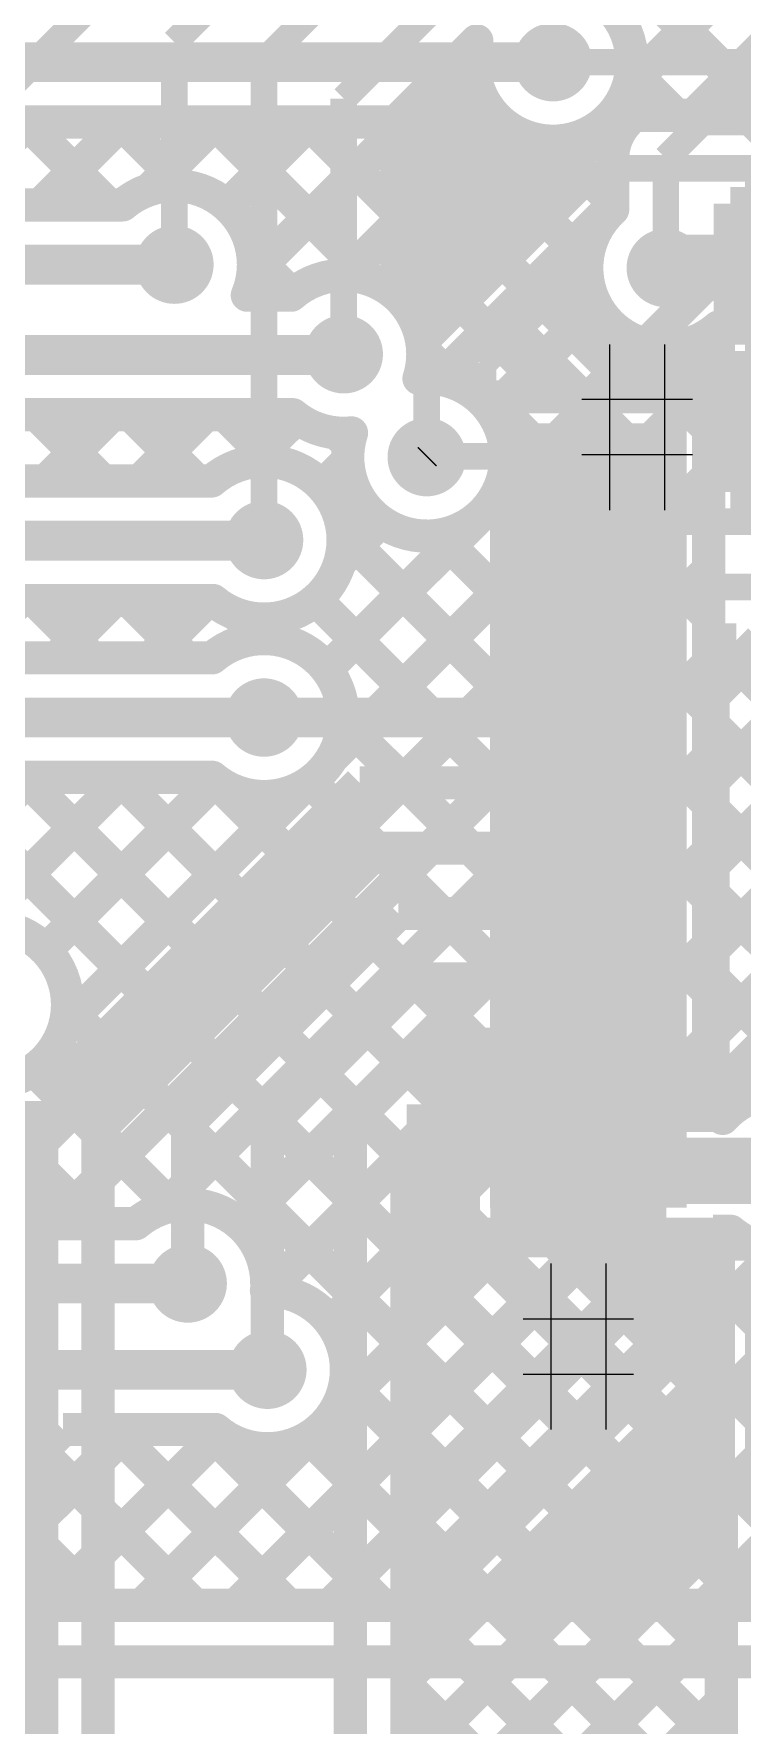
# Model space of a CAD drawing. Header units: millimetres. Extents: x 0.79 to 4.38, y 0.99 to 3.94.
# Drawn here: x 2.562 to 2.775, y 2.049 to 2.559 of the extents above; entities that cross this region are included whole.
import ezdxf

# ---------------------------------------------------------------- set-up
doc = ezdxf.new("R2010")
doc.units = ezdxf.units.MM
doc.header["$MEASUREMENT"] = 0
for name, color, linetype in [('BottomLayer', 5, 'Continuous'), ('BottomOverlay', 54, 'Continuous'), ('BottomPaste', 16, 'Continuous'), ('BottomSolder', 6, 'Continuous'), ('MultiLayer', 9, 'Continuous'), ('TopLayer', 1, 'Continuous'), ('TopOverlay', 2, 'Continuous'), ('TopPaste', 8, 'Continuous'), ('TopSolder', 216, 'Continuous'), ('ViaHoleLayer', 16, 'Continuous')]:
    doc.layers.add(name, color=color, linetype=linetype)

# ---------------------------------------------------------------- blocks, each defined once
blk = doc.blocks.new('C__0402_B_36')
at = {"layer": 'BottomLayer'}
for points in [[(-0.0275, 0.0125), (-0.0275, -0.0125), (-0.0095, 0.0125), (-0.0095, -0.0125)], [(0.0095, 0.0125), (0.0095, -0.0125), (0.0275, 0.0125), (0.0275, -0.0125)]]:
    blk.add_solid(points, dxfattribs=at)
at = {"layer": 'BottomOverlay', "const_width": 0.01}
for points in [[(-0.034, -0.0185), (-0.034, 0.019)], [(-0.034, 0.019), (0.034, 0.019)], [(0.034, -0.0185), (0.034, 0.019)], [(-0.034, -0.0185), (0.034, -0.0185)]]:
    blk.add_lwpolyline(points, dxfattribs=at)
at = {"layer": 'BottomPaste'}
for points in [[(-0.0275, 0.0125), (-0.0275, -0.0125), (-0.0095, 0.0125), (-0.0095, -0.0125)], [(0.0095, 0.0125), (0.0095, -0.0125), (0.0275, 0.0125), (0.0275, -0.0125)]]:
    blk.add_solid(points, dxfattribs=at)
at = {"layer": 'BottomSolder'}
for points in [[(-0.0315, 0.0165), (-0.0315, -0.0165), (-0.0055, 0.0165), (-0.0055, -0.0165)], [(0.0055, 0.0165), (0.0055, -0.0165), (0.0315, 0.0165), (0.0315, -0.0165)]]:
    blk.add_solid(points, dxfattribs=at)
blk = doc.blocks.new('C__0402_B_40')
at = {"layer": 'BottomLayer'}
for points in [[(-0.0275, 0.0125), (-0.0275, -0.0125), (-0.0095, 0.0125), (-0.0095, -0.0125)], [(0.0095, 0.0125), (0.0095, -0.0125), (0.0275, 0.0125), (0.0275, -0.0125)]]:
    blk.add_solid(points, dxfattribs=at)
at = {"layer": 'BottomOverlay', "const_width": 0.01}
for points in [[(-0.034, 0.019), (-0.034, -0.0185)], [(-0.034, 0.019), (0.034, 0.019)], [(0.034, 0.019), (0.034, -0.0185)], [(-0.034, -0.0185), (0.034, -0.0185)]]:
    blk.add_lwpolyline(points, dxfattribs=at)
at = {"layer": 'BottomPaste'}
for points in [[(-0.0275, 0.0125), (-0.0275, -0.0125), (-0.0095, 0.0125), (-0.0095, -0.0125)], [(0.0095, 0.0125), (0.0095, -0.0125), (0.0275, 0.0125), (0.0275, -0.0125)]]:
    blk.add_solid(points, dxfattribs=at)
at = {"layer": 'BottomSolder'}
for points in [[(-0.0315, 0.0165), (-0.0315, -0.0165), (-0.0055, 0.0165), (-0.0055, -0.0165)], [(0.0055, 0.0165), (0.0055, -0.0165), (0.0315, 0.0165), (0.0315, -0.0165)]]:
    blk.add_solid(points, dxfattribs=at)
blk = doc.blocks.new('C__0402_B_41')
at = {"layer": 'BottomLayer'}
for points in [[(-0.0275, 0.0125), (-0.0275, -0.0125), (-0.0095, 0.0125), (-0.0095, -0.0125)], [(0.0095, 0.0125), (0.0095, -0.0125), (0.0275, 0.0125), (0.0275, -0.0125)]]:
    blk.add_solid(points, dxfattribs=at)
at = {"layer": 'BottomOverlay', "const_width": 0.01}
for points in [[(-0.034, -0.0185), (-0.034, 0.019)], [(-0.034, 0.019), (0.034, 0.019)], [(0.034, -0.0185), (0.034, 0.019)], [(-0.034, -0.0185), (0.034, -0.0185)]]:
    blk.add_lwpolyline(points, dxfattribs=at)
at = {"layer": 'BottomPaste'}
for points in [[(-0.0275, 0.0125), (-0.0275, -0.0125), (-0.0095, 0.0125), (-0.0095, -0.0125)], [(0.0095, 0.0125), (0.0095, -0.0125), (0.0275, 0.0125), (0.0275, -0.0125)]]:
    blk.add_solid(points, dxfattribs=at)
at = {"layer": 'BottomSolder'}
for points in [[(-0.0315, 0.0165), (-0.0315, -0.0165), (-0.0055, 0.0165), (-0.0055, -0.0165)], [(0.0055, 0.0165), (0.0055, -0.0165), (0.0315, 0.0165), (0.0315, -0.0165)]]:
    blk.add_solid(points, dxfattribs=at)
blk = doc.blocks.new('STM32F070CBT6TR_218')
at = {"layer": 'TopLayer'}
for points in [[(-0.11417, 0.13976), (-0.10236, 0.13976), (-0.11417, 0.19094), (-0.10236, 0.19094)], [(-0.09449, 0.13976), (-0.08268, 0.13976), (-0.09449, 0.19094), (-0.08268, 0.19094)], [(-0.0748, 0.13976), (-0.06299, 0.13976), (-0.0748, 0.19094), (-0.06299, 0.19094)], [(-0.05512, 0.13976), (-0.04331, 0.13976), (-0.05512, 0.19094), (-0.04331, 0.19094)], [(-0.03543, 0.13976), (-0.02362, 0.13976), (-0.03543, 0.19094), (-0.02362, 0.19094)], [(-0.01575, 0.13976), (-0.00394, 0.13976), (-0.01575, 0.19094), (-0.00394, 0.19094)], [(0.00394, 0.13976), (0.01575, 0.13976), (0.00394, 0.19094), (0.01575, 0.19094)], [(0.02362, 0.13976), (0.03543, 0.13976), (0.02362, 0.19094), (0.03543, 0.19094)], [(0.04331, 0.13976), (0.05512, 0.13976), (0.04331, 0.19094), (0.05512, 0.19094)], [(0.06299, 0.13976), (0.0748, 0.13976), (0.06299, 0.19094), (0.0748, 0.19094)], [(0.08268, 0.13976), (0.09449, 0.13976), (0.08268, 0.19094), (0.09449, 0.19094)], [(0.10236, 0.13976), (0.11417, 0.13976), (0.10236, 0.19094), (0.11417, 0.19094)], [(-0.13976, 0.10236), (-0.13976, 0.11417), (-0.19094, 0.10236), (-0.19094, 0.11417)], [(0.19094, 0.10236), (0.19094, 0.11417), (0.13976, 0.10236), (0.13976, 0.11417)], [(-0.13976, 0.08268), (-0.13976, 0.09449), (-0.19094, 0.08268), (-0.19094, 0.09449)], [(0.19094, 0.08268), (0.19094, 0.09449), (0.13976, 0.08268), (0.13976, 0.09449)], [(-0.13976, 0.06299), (-0.13976, 0.0748), (-0.19094, 0.06299), (-0.19094, 0.0748)], [(0.19094, 0.06299), (0.19094, 0.0748), (0.13976, 0.06299), (0.13976, 0.0748)], [(-0.13976, 0.04331), (-0.13976, 0.05512), (-0.19094, 0.04331), (-0.19094, 0.05512)], [(0.19094, 0.04331), (0.19094, 0.05512), (0.13976, 0.04331), (0.13976, 0.05512)], [(-0.13976, 0.02362), (-0.13976, 0.03543), (-0.19094, 0.02362), (-0.19094, 0.03543)], [(0.19094, 0.02362), (0.19094, 0.03543), (0.13976, 0.02362), (0.13976, 0.03543)], [(-0.13976, 0.00394), (-0.13976, 0.01575), (-0.19094, 0.00394), (-0.19094, 0.01575)], [(0.19094, 0.00394), (0.19094, 0.01575), (0.13976, 0.00394), (0.13976, 0.01575)], [(-0.13976, -0.01575), (-0.13976, -0.00394), (-0.19094, -0.01575), (-0.19094, -0.00394)], [(0.19094, -0.01575), (0.19094, -0.00394), (0.13976, -0.01575), (0.13976, -0.00394)], [(-0.13976, -0.03543), (-0.13976, -0.02362), (-0.19094, -0.03543), (-0.19094, -0.02362)], [(0.19094, -0.03543), (0.19094, -0.02362), (0.13976, -0.03543), (0.13976, -0.02362)], [(-0.13976, -0.05512), (-0.13976, -0.04331), (-0.19094, -0.05512), (-0.19094, -0.04331)], [(0.19094, -0.05512), (0.19094, -0.04331), (0.13976, -0.05512), (0.13976, -0.04331)], [(-0.13976, -0.0748), (-0.13976, -0.06299), (-0.19094, -0.0748), (-0.19094, -0.06299)], [(0.19094, -0.0748), (0.19094, -0.06299), (0.13976, -0.0748), (0.13976, -0.06299)], [(-0.13976, -0.09449), (-0.13976, -0.08268), (-0.19094, -0.09449), (-0.19094, -0.08268)], [(0.19094, -0.09449), (0.19094, -0.08268), (0.13976, -0.09449), (0.13976, -0.08268)], [(-0.13976, -0.11417), (-0.13976, -0.10236), (-0.19094, -0.11417), (-0.19094, -0.10236)], [(0.19094, -0.11417), (0.19094, -0.10236), (0.13976, -0.11417), (0.13976, -0.10236)], [(-0.11417, -0.19094), (-0.10236, -0.19094), (-0.11417, -0.13976), (-0.10236, -0.13976)], [(-0.09449, -0.19094), (-0.08268, -0.19094), (-0.09449, -0.13976), (-0.08268, -0.13976)], [(-0.0748, -0.19094), (-0.06299, -0.19094), (-0.0748, -0.13976), (-0.06299, -0.13976)], [(-0.05512, -0.19094), (-0.04331, -0.19094), (-0.05512, -0.13976), (-0.04331, -0.13976)], [(-0.03543, -0.19094), (-0.02362, -0.19094), (-0.03543, -0.13976), (-0.02362, -0.13976)], [(-0.01575, -0.19094), (-0.00394, -0.19094), (-0.01575, -0.13976), (-0.00394, -0.13976)], [(0.00394, -0.19094), (0.01575, -0.19094), (0.00394, -0.13976), (0.01575, -0.13976)], [(0.02362, -0.19094), (0.03543, -0.19094), (0.02362, -0.13976), (0.03543, -0.13976)], [(0.04331, -0.19094), (0.05512, -0.19094), (0.04331, -0.13976), (0.05512, -0.13976)], [(0.06299, -0.19094), (0.0748, -0.19094), (0.06299, -0.13976), (0.0748, -0.13976)], [(0.08268, -0.19094), (0.09449, -0.19094), (0.08268, -0.13976), (0.09449, -0.13976)], [(0.10236, -0.19094), (0.11417, -0.19094), (0.10236, -0.13976), (0.11417, -0.13976)]]:
    blk.add_solid(points, dxfattribs=at)
at = {"layer": 'TopOverlay', "const_width": 0.01}
for points in [[(-0.125, 0.165), (-0.165, 0.125)], [(0.165, 0.125), (0.125, 0.165)], [(-0.125, -0.165), (-0.165, -0.125)], [(0.165, -0.125), (0.125, -0.165)]]:
    blk.add_lwpolyline(points, dxfattribs=at)
at = {"layer": 'TopOverlay'}
for points, const_width in [([(-0.09219, 0.103, 1), (-0.11581, 0.103, 1)], 0.02362), ([(-0.20588, 0.11, 1), (-0.21412, 0.11, 1)], 0.01), ([(-0.21662, 0.11, 1), (-0.21162, 0.11, 1)], 0.005), ([(-0.20838, 0.11, 1), (-0.20338, 0.11, 1)], 0.005), ([(-0.12172, 0.103, 1), (-0.10991, 0.103, 1)], 0.01181), ([(-0.09809, 0.103, 1), (-0.08628, 0.103, 1)], 0.01181)]:
    blk.add_lwpolyline(points, format="xyb", close=True, dxfattribs=dict(at, const_width=const_width))
at = {"layer": 'TopPaste'}
for points in [[(-0.11417, 0.13976), (-0.10236, 0.13976), (-0.11417, 0.19094), (-0.10236, 0.19094)], [(-0.09449, 0.13976), (-0.08268, 0.13976), (-0.09449, 0.19094), (-0.08268, 0.19094)], [(-0.0748, 0.13976), (-0.06299, 0.13976), (-0.0748, 0.19094), (-0.06299, 0.19094)], [(-0.05512, 0.13976), (-0.04331, 0.13976), (-0.05512, 0.19094), (-0.04331, 0.19094)], [(-0.03543, 0.13976), (-0.02362, 0.13976), (-0.03543, 0.19094), (-0.02362, 0.19094)], [(-0.01575, 0.13976), (-0.00394, 0.13976), (-0.01575, 0.19094), (-0.00394, 0.19094)], [(0.00394, 0.13976), (0.01575, 0.13976), (0.00394, 0.19094), (0.01575, 0.19094)], [(0.02362, 0.13976), (0.03543, 0.13976), (0.02362, 0.19094), (0.03543, 0.19094)], [(0.04331, 0.13976), (0.05512, 0.13976), (0.04331, 0.19094), (0.05512, 0.19094)], [(0.06299, 0.13976), (0.0748, 0.13976), (0.06299, 0.19094), (0.0748, 0.19094)], [(0.08268, 0.13976), (0.09449, 0.13976), (0.08268, 0.19094), (0.09449, 0.19094)], [(0.10236, 0.13976), (0.11417, 0.13976), (0.10236, 0.19094), (0.11417, 0.19094)], [(-0.13976, 0.10236), (-0.13976, 0.11417), (-0.19094, 0.10236), (-0.19094, 0.11417)], [(0.19094, 0.10236), (0.19094, 0.11417), (0.13976, 0.10236), (0.13976, 0.11417)], [(-0.13976, 0.08268), (-0.13976, 0.09449), (-0.19094, 0.08268), (-0.19094, 0.09449)], [(0.19094, 0.08268), (0.19094, 0.09449), (0.13976, 0.08268), (0.13976, 0.09449)], [(-0.13976, 0.06299), (-0.13976, 0.0748), (-0.19094, 0.06299), (-0.19094, 0.0748)], [(0.19094, 0.06299), (0.19094, 0.0748), (0.13976, 0.06299), (0.13976, 0.0748)], [(-0.13976, 0.04331), (-0.13976, 0.05512), (-0.19094, 0.04331), (-0.19094, 0.05512)], [(0.19094, 0.04331), (0.19094, 0.05512), (0.13976, 0.04331), (0.13976, 0.05512)], [(-0.13976, 0.02362), (-0.13976, 0.03543), (-0.19094, 0.02362), (-0.19094, 0.03543)], [(0.19094, 0.02362), (0.19094, 0.03543), (0.13976, 0.02362), (0.13976, 0.03543)], [(-0.13976, 0.00394), (-0.13976, 0.01575), (-0.19094, 0.00394), (-0.19094, 0.01575)], [(0.19094, 0.00394), (0.19094, 0.01575), (0.13976, 0.00394), (0.13976, 0.01575)], [(-0.13976, -0.01575), (-0.13976, -0.00394), (-0.19094, -0.01575), (-0.19094, -0.00394)], [(0.19094, -0.01575), (0.19094, -0.00394), (0.13976, -0.01575), (0.13976, -0.00394)], [(-0.13976, -0.03543), (-0.13976, -0.02362), (-0.19094, -0.03543), (-0.19094, -0.02362)], [(0.19094, -0.03543), (0.19094, -0.02362), (0.13976, -0.03543), (0.13976, -0.02362)], [(-0.13976, -0.05512), (-0.13976, -0.04331), (-0.19094, -0.05512), (-0.19094, -0.04331)], [(0.19094, -0.05512), (0.19094, -0.04331), (0.13976, -0.05512), (0.13976, -0.04331)], [(-0.13976, -0.0748), (-0.13976, -0.06299), (-0.19094, -0.0748), (-0.19094, -0.06299)], [(0.19094, -0.0748), (0.19094, -0.06299), (0.13976, -0.0748), (0.13976, -0.06299)], [(-0.13976, -0.09449), (-0.13976, -0.08268), (-0.19094, -0.09449), (-0.19094, -0.08268)], [(0.19094, -0.09449), (0.19094, -0.08268), (0.13976, -0.09449), (0.13976, -0.08268)], [(-0.13976, -0.11417), (-0.13976, -0.10236), (-0.19094, -0.11417), (-0.19094, -0.10236)], [(0.19094, -0.11417), (0.19094, -0.10236), (0.13976, -0.11417), (0.13976, -0.10236)], [(-0.11417, -0.19094), (-0.10236, -0.19094), (-0.11417, -0.13976), (-0.10236, -0.13976)], [(-0.09449, -0.19094), (-0.08268, -0.19094), (-0.09449, -0.13976), (-0.08268, -0.13976)], [(-0.0748, -0.19094), (-0.06299, -0.19094), (-0.0748, -0.13976), (-0.06299, -0.13976)], [(-0.05512, -0.19094), (-0.04331, -0.19094), (-0.05512, -0.13976), (-0.04331, -0.13976)], [(-0.03543, -0.19094), (-0.02362, -0.19094), (-0.03543, -0.13976), (-0.02362, -0.13976)], [(-0.01575, -0.19094), (-0.00394, -0.19094), (-0.01575, -0.13976), (-0.00394, -0.13976)], [(0.00394, -0.19094), (0.01575, -0.19094), (0.00394, -0.13976), (0.01575, -0.13976)], [(0.02362, -0.19094), (0.03543, -0.19094), (0.02362, -0.13976), (0.03543, -0.13976)], [(0.04331, -0.19094), (0.05512, -0.19094), (0.04331, -0.13976), (0.05512, -0.13976)], [(0.06299, -0.19094), (0.0748, -0.19094), (0.06299, -0.13976), (0.0748, -0.13976)], [(0.08268, -0.19094), (0.09449, -0.19094), (0.08268, -0.13976), (0.09449, -0.13976)], [(0.10236, -0.19094), (0.11417, -0.19094), (0.10236, -0.13976), (0.11417, -0.13976)]]:
    blk.add_solid(points, dxfattribs=at)
at = {"layer": 'TopSolder'}
for points in [[(-0.11817, 0.13576), (-0.09836, 0.13576), (-0.11817, 0.19494), (-0.09836, 0.19494)], [(-0.09849, 0.13576), (-0.07868, 0.13576), (-0.09849, 0.19494), (-0.07868, 0.19494)], [(-0.0788, 0.13576), (-0.05899, 0.13576), (-0.0788, 0.19494), (-0.05899, 0.19494)], [(-0.05912, 0.13576), (-0.03931, 0.13576), (-0.05912, 0.19494), (-0.03931, 0.19494)], [(-0.03943, 0.13576), (-0.01962, 0.13576), (-0.03943, 0.19494), (-0.01962, 0.19494)], [(-0.01975, 0.13576), (0.00006, 0.13576), (-0.01975, 0.19494), (0.00006, 0.19494)], [(-0.00006, 0.13576), (0.01975, 0.13576), (-0.00006, 0.19494), (0.01975, 0.19494)], [(0.01962, 0.13576), (0.03943, 0.13576), (0.01962, 0.19494), (0.03943, 0.19494)], [(0.03931, 0.13576), (0.05912, 0.13576), (0.03931, 0.19494), (0.05912, 0.19494)], [(0.05899, 0.13576), (0.0788, 0.13576), (0.05899, 0.19494), (0.0788, 0.19494)], [(0.07868, 0.13576), (0.09849, 0.13576), (0.07868, 0.19494), (0.09849, 0.19494)], [(0.09836, 0.13576), (0.11817, 0.13576), (0.09836, 0.19494), (0.11817, 0.19494)], [(-0.13576, 0.09836), (-0.13576, 0.11817), (-0.19494, 0.09836), (-0.19494, 0.11817)], [(0.19494, 0.09836), (0.19494, 0.11817), (0.13576, 0.09836), (0.13576, 0.11817)], [(-0.13576, 0.07868), (-0.13576, 0.09849), (-0.19494, 0.07868), (-0.19494, 0.09849)], [(0.19494, 0.07868), (0.19494, 0.09849), (0.13576, 0.07868), (0.13576, 0.09849)], [(-0.13576, 0.05899), (-0.13576, 0.0788), (-0.19494, 0.05899), (-0.19494, 0.0788)], [(0.19494, 0.05899), (0.19494, 0.0788), (0.13576, 0.05899), (0.13576, 0.0788)], [(-0.13576, 0.03931), (-0.13576, 0.05912), (-0.19494, 0.03931), (-0.19494, 0.05912)], [(0.19494, 0.03931), (0.19494, 0.05912), (0.13576, 0.03931), (0.13576, 0.05912)], [(-0.13576, 0.01962), (-0.13576, 0.03943), (-0.19494, 0.01962), (-0.19494, 0.03943)], [(0.19494, 0.01962), (0.19494, 0.03943), (0.13576, 0.01962), (0.13576, 0.03943)], [(-0.13576, -0.00006), (-0.13576, 0.01975), (-0.19494, -0.00006), (-0.19494, 0.01975)], [(0.19494, -0.00006), (0.19494, 0.01975), (0.13576, -0.00006), (0.13576, 0.01975)], [(-0.13576, -0.01975), (-0.13576, 0.00006), (-0.19494, -0.01975), (-0.19494, 0.00006)], [(0.19494, -0.01975), (0.19494, 0.00006), (0.13576, -0.01975), (0.13576, 0.00006)], [(-0.13576, -0.03943), (-0.13576, -0.01962), (-0.19494, -0.03943), (-0.19494, -0.01962)], [(0.19494, -0.03943), (0.19494, -0.01962), (0.13576, -0.03943), (0.13576, -0.01962)], [(-0.13576, -0.05912), (-0.13576, -0.03931), (-0.19494, -0.05912), (-0.19494, -0.03931)], [(0.19494, -0.05912), (0.19494, -0.03931), (0.13576, -0.05912), (0.13576, -0.03931)], [(-0.13576, -0.0788), (-0.13576, -0.05899), (-0.19494, -0.0788), (-0.19494, -0.05899)], [(0.19494, -0.0788), (0.19494, -0.05899), (0.13576, -0.0788), (0.13576, -0.05899)], [(-0.13576, -0.09849), (-0.13576, -0.07868), (-0.19494, -0.09849), (-0.19494, -0.07868)], [(0.19494, -0.09849), (0.19494, -0.07868), (0.13576, -0.09849), (0.13576, -0.07868)], [(-0.13576, -0.11817), (-0.13576, -0.09836), (-0.19494, -0.11817), (-0.19494, -0.09836)], [(0.19494, -0.11817), (0.19494, -0.09836), (0.13576, -0.11817), (0.13576, -0.09836)], [(-0.11817, -0.19494), (-0.09836, -0.19494), (-0.11817, -0.13576), (-0.09836, -0.13576)], [(-0.09849, -0.19494), (-0.07868, -0.19494), (-0.09849, -0.13576), (-0.07868, -0.13576)], [(-0.0788, -0.19494), (-0.05899, -0.19494), (-0.0788, -0.13576), (-0.05899, -0.13576)], [(-0.05912, -0.19494), (-0.03931, -0.19494), (-0.05912, -0.13576), (-0.03931, -0.13576)], [(-0.03943, -0.19494), (-0.01962, -0.19494), (-0.03943, -0.13576), (-0.01962, -0.13576)], [(-0.01975, -0.19494), (0.00006, -0.19494), (-0.01975, -0.13576), (0.00006, -0.13576)], [(-0.00006, -0.19494), (0.01975, -0.19494), (-0.00006, -0.13576), (0.01975, -0.13576)], [(0.01962, -0.19494), (0.03943, -0.19494), (0.01962, -0.13576), (0.03943, -0.13576)], [(0.03931, -0.19494), (0.05912, -0.19494), (0.03931, -0.13576), (0.05912, -0.13576)], [(0.05899, -0.19494), (0.0788, -0.19494), (0.05899, -0.13576), (0.0788, -0.13576)], [(0.07868, -0.19494), (0.09849, -0.19494), (0.07868, -0.13576), (0.09849, -0.13576)], [(0.09836, -0.19494), (0.11817, -0.19494), (0.09836, -0.13576), (0.11817, -0.13576)]]:
    blk.add_solid(points, dxfattribs=at)

msp = doc.modelspace()

# ---------------------------------------------------------------- linework, layer by layer
at = {"layer": 'BottomLayer'}
for points, const_width in [([(2.74065, 2.54266), (2.90292, 2.70493)], 0.01), ([(2.62519, 2.69226), (2.78345, 2.534)], 0.01), ([(2.76027, 2.534), (2.92046, 2.69419)], 0.01), ([(2.483, 2.55), (2.718, 2.55)], 0.012), ([(2.74168, 2.54748), (2.75516, 2.534)], 0.01), ([(2.73563, 2.534), (2.83684, 2.534)], 0.01), ([(2.483, 2.532), (2.70241, 2.532)], 0.01), ([(2.53528, 2.507), (2.56028, 2.532)], 0.01), ([(2.55917, 2.532), (2.58417, 2.507)], 0.01), ([(2.56357, 2.507), (2.58857, 2.532)], 0.01), ([(2.58746, 2.532), (2.60681, 2.51264)], 0.01), ([(2.59643, 2.51157), (2.61685, 2.532)], 0.01), ([(2.61574, 2.532), (2.6635, 2.48424)], 0.01), ([(2.61988, 2.50674), (2.64514, 2.532)], 0.01), ([(2.62765, 2.48623), (2.67342, 2.532)], 0.01), ([(2.64402, 2.532), (2.6837, 2.49233)], 0.01), ([(2.65551, 2.48581), (2.70171, 2.532)], 0.01), ([(2.67231, 2.532), (2.69784, 2.50647)], 0.01), ([(2.70059, 2.532), (2.71198, 2.52061)], 0.01), ([(2.671, 2.47963), (2.71757, 2.52619)], 0.01), ([(2.68, 2.466), (2.732, 2.518)], 0.008), ([(2.732, 2.518), (2.863, 2.518)], 0.008), ([(1.94882, 2.507), (2.58841, 2.507)], 0.01), ([(2.752, 2.488), (2.78656, 2.488)], 0.02), ([(1.94137, 2.489), (2.604, 2.489)], 0.012), ([(2.62764, 2.49181), (2.63944, 2.48002)], 0.01), ([(2.696, 2.45937), (2.72851, 2.49188)], 0.01), ([(2.72047, 2.48384), (2.76492, 2.43939)], 0.01), ([(2.62596, 2.47979), (2.63917, 2.47979)], 0.01), ([(2.69939, 2.44483), (2.73112, 2.47656)], 0.01), ([(2.70633, 2.4697), (2.76492, 2.41111)], 0.01), ([(1.9304, 2.46179), (2.65479, 2.46179)], 0.012), ([(2.64988, 2.36704), (2.74747, 2.46462)], 0.01), ([(2.65479, 2.46179), (2.655, 2.462)], 0.012), ([(2.68, 2.431), (2.68, 2.466)], 0.008), ([(2.76111, 2.466), (2.76492, 2.466)], 0.01), ([(2.76492, 2.439), (2.76492, 2.466)], 0.01), ([(2.696, 2.44863), (2.696, 2.45937)], 0.01), ([(2.65144, 2.34031), (2.76492, 2.45379)], 0.01), ([(2.696, 2.45174), (2.76492, 2.38282)], 0.01), ([(2.50971, 2.44379), (2.63966, 2.44379)], 0.01), ([(2.53695, 2.42381), (2.55692, 2.44379)], 0.01), ([(2.56253, 2.44379), (2.58251, 2.42381)], 0.01), ([(2.56523, 2.42381), (2.58521, 2.44379)], 0.01), ([(2.59082, 2.44379), (2.61079, 2.42381)], 0.01), ([(2.59352, 2.42381), (2.61349, 2.44379)], 0.01), ([(2.6191, 2.44379), (2.63318, 2.42971)], 0.01), ([(2.62755, 2.42956), (2.64084, 2.44285)], 0.01), ([(2.65289, 2.43828), (2.65648, 2.43469)], 0.01), ([(2.76492, 2.23792), (2.76492, 2.439)], 0.01), ([(2.64846, 2.42219), (2.65621, 2.42994)], 0.01), ([(2.50952, 2.42381), (2.6152, 2.42381)], 0.01), ([(2.54244, 2.20302), (2.76492, 2.42551)], 0.01), ([(2.70053, 2.41893), (2.76492, 2.35454)], 0.01), ([(2.65384, 2.39929), (2.66617, 2.41161)], 0.01), ([(1.91001, 2.40581), (2.63081, 2.40581)], 0.012), ([(2.63081, 2.40581), (2.631, 2.406)], 0.012), ([(2.65471, 2.40818), (2.76492, 2.29797)], 0.01), ([(2.68369, 2.40748), (2.76492, 2.32625)], 0.01), ([(2.5677, 2.2), (2.76492, 2.39722)], 0.01), ([(2.48382, 2.38781), (2.61563, 2.38781)], 0.01), ([(2.54023, 2.37053), (2.55752, 2.38781)], 0.01), ([(2.56194, 2.38781), (2.57922, 2.37053)], 0.01), ([(2.56852, 2.37053), (2.5858, 2.38781)], 0.01), ([(2.59022, 2.38781), (2.60751, 2.37053)], 0.01), ([(2.5968, 2.37053), (2.61409, 2.38781)], 0.01), ([(2.6466, 2.38801), (2.76492, 2.26969)], 0.01), ([(2.6226, 2.38372), (2.63, 2.37632)], 0.01), ([(2.6309, 2.37634), (2.63771, 2.38316)], 0.01), ([(2.48238, 2.37053), (2.61541, 2.37053)], 0.01), ([(2.60062, 2.20464), (2.76492, 2.36894)], 0.01), ([(1.813, 2.35253), (2.631, 2.35253)], 0.012), ([(2.65479, 2.35153), (2.76492, 2.2414)], 0.01), ([(2.62395, 2.19968), (2.76492, 2.34065)], 0.01), ([(1.82859, 2.33453), (2.61541, 2.33453)], 0.01), ([(2.51027, 2.284), (2.5608, 2.33453)], 0.01), ([(2.53037, 2.33453), (2.7799, 2.085)], 0.01), ([(2.54404, 2.28948), (2.58909, 2.33453)], 0.01), ([(2.55865, 2.33453), (2.80818, 2.085)], 0.01), ([(2.58694, 2.33453), (2.70415, 2.21732)], 0.01), ([(2.61522, 2.33453), (2.71283, 2.23692)], 0.01), ([(2.56525, 2.28241), (2.61649, 2.33365)], 0.01), ([(2.57101, 2.25989), (2.64322, 2.33209)], 0.01), ([(2.64487, 2.33317), (2.74012, 2.23792)], 0.01), ([(2.63236, 2.17981), (2.76492, 2.31237)], 0.01), ([(2.71775, 2.23692), (2.76492, 2.28408)], 0.01), ([(2.57178, 2.26483), (2.75161, 2.085)], 0.01), ([(2.684, 2.236), (2.70092, 2.25292)], 0.02), ([(2.70092, 2.25292), (2.72865, 2.25292)], 0.02), ([(2.74703, 2.23792), (2.76492, 2.2558)], 0.01), ([(2.53204, 2.248), (2.58004, 2.2)], 0.01), ([(2.56176, 2.24657), (2.60304, 2.20529)], 0.01), ([(2.684, 2.195), (2.684, 2.236)], 0.02), ([(2.72865, 2.23792), (2.76492, 2.23792)], 0.01), ([(2.70415, 2.19492), (2.70415, 2.23692)], 0.01), ([(2.70415, 2.23692), (2.72209, 2.23692)], 0.01), ([(2.65108, 2.17025), (2.70415, 2.22331)], 0.01), ([(2.72865, 2.21592), (2.78692, 2.21592)], 0.02), ([(2.554, 2.2), (2.59241, 2.2)], 0.01), ([(2.6224, 2.085), (2.73132, 2.19392)], 0.01), ([(2.65069, 2.085), (2.7596, 2.19392)], 0.01), ([(2.65161, 2.14249), (2.70415, 2.19503)], 0.01), ([(2.67897, 2.085), (2.78609, 2.19212)], 0.01), ([(2.70415, 2.19492), (2.72209, 2.19492)], 0.01), ([(2.72752, 2.19395), (2.82986, 2.0916)], 0.01), ([(2.72865, 2.19392), (2.77781, 2.19392)], 0.01), ([(2.75583, 2.19392), (2.879, 2.07075)], 0.01), ([(2.554, 2.182), (2.608, 2.182)], 0.012), ([(2.70725, 2.085), (2.80829, 2.18604)], 0.01), ([(2.73554, 2.085), (2.82725, 2.17671)], 0.01), ([(2.76382, 2.085), (2.84139, 2.16257)], 0.01), ([(2.19036, 1.78336), (2.563, 2.156)], 0.012), ([(2.563, 2.156), (2.632, 2.156)], 0.012), ([(2.65559, 2.15274), (2.72333, 2.085)], 0.01), ([(2.20836, 1.7759), (2.57046, 2.138)], 0.01), ([(2.54367, 2.09113), (2.59055, 2.138)], 0.01), ([(2.56583, 2.085), (2.61775, 2.13692)], 0.01), ([(2.57046, 2.138), (2.61641, 2.138)], 0.01), ([(2.58548, 2.138), (2.63848, 2.085)], 0.01), ([(2.59412, 2.085), (2.64551, 2.13639)], 0.01), ([(2.61376, 2.138), (2.66676, 2.085)], 0.01), ([(2.64438, 2.13566), (2.69504, 2.085)], 0.01), ([(2.56382, 2.13137), (2.61019, 2.085)], 0.01), ([(2.54968, 2.11723), (2.58191, 2.085)], 0.01), ([(2.55467, 2.085), (2.81633, 2.085)], 0.01), ([(2.538, 2.068), (2.833, 2.068)], 0.01)]:
    msp.add_lwpolyline(points, dxfattribs=dict(at, const_width=const_width))
at = {"layer": 'BottomLayer', "const_width": 0.01}
for points in [[(2.70241, 2.568, -0.642551), (2.74181, 2.55)], [(2.74181, 2.55, -0.186325), (2.73563, 2.534)], [(2.71757, 2.52619, -0.175634), (2.70241, 2.532)], [(2.58841, 2.507, -0.642551), (2.62781, 2.489)], [(2.62781, 2.489, -0.099653), (2.62596, 2.47979)], [(2.76111, 2.466, -0.588271), (2.72851, 2.49188)], [(2.63917, 2.47979, -0.383357), (2.671, 2.47963)], [(2.696, 2.44863, -0.211561), (2.70381, 2.431)], [(2.65734, 2.4383, -0.202242), (2.63966, 2.44379)], [(2.70381, 2.431, -1.169436), (2.65734, 2.4383)], [(2.6152, 2.42381, -0.646813), (2.65481, 2.406)], [(2.65481, 2.406, -0.638246), (2.61563, 2.38781)], [(2.61541, 2.37053, -0.642551), (2.65481, 2.35253)], [(2.65481, 2.35253, -0.642551), (2.61541, 2.33453)], [(2.53241, 2.284, -0.642551), (2.57181, 2.266)], [(2.57181, 2.266, -0.642551), (2.53241, 2.248)], [(2.72209, 2.23692, -0.075811), (2.72865, 2.23792)], [(2.59241, 2.2, -0.642551), (2.63181, 2.182)], [(2.80193, 2.19743, -0.275294), (2.77781, 2.19392)], [(2.72865, 2.19392, -0.075811), (2.72209, 2.19492)], [(2.63171, 2.17981, -0.417785), (2.65581, 2.156)], [(2.65581, 2.156, -0.642551), (2.61641, 2.138)]]:
    msp.add_lwpolyline(points, format="xyb", dxfattribs=at)
at = {"layer": 'BottomLayer'}
for points, const_width in [([(2.71209, 2.55, 1), (2.72391, 2.55, 1)], 0.01181), ([(2.73931, 2.55, 1), (2.74431, 2.55, 1)], 0.005), ([(2.73931, 2.55, 1), (2.74431, 2.55, 1)], 0.005), ([(2.73313, 2.534, 1), (2.73813, 2.534, 1)], 0.005), ([(2.69991, 2.532, 1), (2.70491, 2.532, 1)], 0.005), ([(2.71507, 2.52619, 1), (2.72007, 2.52619, 1)], 0.005), ([(2.58591, 2.507, 1), (2.59091, 2.507, 1)], 0.005), ([(2.59809, 2.489, 1), (2.60991, 2.489, 1)], 0.01181), ([(2.74609, 2.488, 1), (2.75791, 2.488, 1)], 0.01181), ([(2.62531, 2.489, 1), (2.63031, 2.489, 1)], 0.005), ([(2.62531, 2.489, 1), (2.63031, 2.489, 1)], 0.005), ([(2.72601, 2.49188, 1), (2.73101, 2.49188, 1)], 0.005), ([(2.62346, 2.47979, 1), (2.62846, 2.47979, 1)], 0.005), ([(2.63667, 2.47979, 1), (2.64167, 2.47979, 1)], 0.005), ([(2.6685, 2.47963, 1), (2.6735, 2.47963, 1)], 0.005), ([(2.64909, 2.462, 1), (2.66091, 2.462, 1)], 0.01181), ([(2.75861, 2.466, 1), (2.76361, 2.466, 1)], 0.005), ([(2.6935, 2.44863, 1), (2.6985, 2.44863, 1)], 0.005), ([(2.63716, 2.44379, 1), (2.64216, 2.44379, 1)], 0.005), ([(2.65484, 2.4383, 1), (2.65984, 2.4383, 1)], 0.005), ([(2.65484, 2.4383, 1), (2.65984, 2.4383, 1)], 0.005), ([(2.67409, 2.431, 1), (2.68591, 2.431, 1)], 0.01181), ([(2.70131, 2.431, 1), (2.70631, 2.431, 1)], 0.005), ([(2.70131, 2.431, 1), (2.70631, 2.431, 1)], 0.005), ([(2.6127, 2.42381, 1), (2.6177, 2.42381, 1)], 0.005), ([(2.62509, 2.406, 1), (2.63691, 2.406, 1)], 0.01181), ([(2.65231, 2.406, 1), (2.65731, 2.406, 1)], 0.005), ([(2.65231, 2.406, 1), (2.65731, 2.406, 1)], 0.005), ([(2.61313, 2.38781, 1), (2.61813, 2.38781, 1)], 0.005), ([(2.61291, 2.37053, 1), (2.61791, 2.37053, 1)], 0.005), ([(2.62509, 2.35253, 1), (2.63691, 2.35253, 1)], 0.01181), ([(2.65231, 2.35253, 1), (2.65731, 2.35253, 1)], 0.005), ([(2.65231, 2.35253, 1), (2.65731, 2.35253, 1)], 0.005), ([(2.61291, 2.33453, 1), (2.61791, 2.33453, 1)], 0.005), ([(2.56931, 2.266, 1), (2.57431, 2.266, 1)], 0.005), ([(2.56931, 2.266, 1), (2.57431, 2.266, 1)], 0.005), ([(2.72615, 2.23792, 1), (2.73115, 2.23792, 1)], 0.005), ([(2.71959, 2.23692, 1), (2.72459, 2.23692, 1)], 0.005), ([(2.67809, 2.195, 1), (2.68991, 2.195, 1)], 0.01181), ([(2.58991, 2.2, 1), (2.59491, 2.2, 1)], 0.005), ([(2.71959, 2.19492, 1), (2.72459, 2.19492, 1)], 0.005), ([(2.72615, 2.19392, 1), (2.73115, 2.19392, 1)], 0.005), ([(2.77531, 2.19392, 1), (2.78031, 2.19392, 1)], 0.005), ([(2.60209, 2.182, 1), (2.61391, 2.182, 1)], 0.01181), ([(2.62931, 2.182, 1), (2.63431, 2.182, 1)], 0.005), ([(2.62921, 2.17981, 1), (2.63421, 2.17981, 1)], 0.005), ([(2.62609, 2.156, 1), (2.63791, 2.156, 1)], 0.01181), ([(2.65331, 2.156, 1), (2.65831, 2.156, 1)], 0.005), ([(2.65331, 2.156, 1), (2.65831, 2.156, 1)], 0.005), ([(2.61391, 2.138, 1), (2.61891, 2.138, 1)], 0.005)]:
    msp.add_lwpolyline(points, format="xyb", close=True, dxfattribs=dict(at, const_width=const_width))
at = {"layer": 'BottomOverlay'}
for p, q in [((2.73501, 2.46498), (2.73501, 2.415)), ((2.75167, 2.415), (2.75167, 2.46498)), ((2.73501, 2.44832), (2.72668, 2.44832)), ((2.76, 2.44832), (2.73501, 2.44832)), ((2.76, 2.43166), (2.72668, 2.43166)), ((2.71733, 2.188), (2.71733, 2.13802)), ((2.73399, 2.13802), (2.73399, 2.188)), ((2.709, 2.17134), (2.74232, 2.17134)), ((2.709, 2.15468), (2.73399, 2.15468)), ((2.73399, 2.15468), (2.74232, 2.15468))]:
    msp.add_line(p, q, dxfattribs=at)
at = {"layer": 'MultiLayer', "const_width": 0.01181}
for points in [[(2.71209, 2.55, 1), (2.72391, 2.55, 1)], [(2.59809, 2.489, 1), (2.60991, 2.489, 1)], [(2.74609, 2.488, 1), (2.75791, 2.488, 1)], [(2.64909, 2.462, 1), (2.66091, 2.462, 1)], [(2.67409, 2.431, 1), (2.68591, 2.431, 1)], [(2.62509, 2.406, 1), (2.63691, 2.406, 1)], [(2.62509, 2.35253, 1), (2.63691, 2.35253, 1)], [(2.67809, 2.195, 1), (2.68991, 2.195, 1)], [(2.60209, 2.182, 1), (2.61391, 2.182, 1)], [(2.62609, 2.156, 1), (2.63791, 2.156, 1)]]:
    msp.add_lwpolyline(points, format="xyb", close=True, dxfattribs=at)
at = {"layer": 'TopLayer'}
for points, const_width in [([(2.548, 2.536), (2.631, 2.619)], 0.008), ([(2.604, 2.556), (2.651, 2.603)], 0.008), ([(2.631, 2.55044), (2.66856, 2.588)], 0.008), ([(2.655, 2.539), (2.689, 2.573)], 0.008), ([(2.604, 2.489), (2.604, 2.556)], 0.008), ([(2.671, 2.53237), (2.69508, 2.55645)], 0.01), ([(2.631, 2.406), (2.631, 2.55044)], 0.008), ([(2.69126, 2.55264), (2.69419, 2.54971)], 0.01), ([(2.718, 2.55), (2.816, 2.55)], 0.008), ([(2.671, 2.51827), (2.69536, 2.54263)], 0.01), ([(2.67854, 2.53991), (2.72829, 2.49016)], 0.01), ([(2.655, 2.462), (2.655, 2.539)], 0.008), ([(2.6763, 2.47265), (2.73765, 2.534)], 0.01), ([(2.7355, 2.53385), (2.73901, 2.53034)], 0.01), ([(2.73563, 2.534), (2.74237, 2.534)], 0.01), ([(2.671, 2.47963), (2.671, 2.53237)], 0.01), ([(2.671, 2.49281), (2.70705, 2.52886)], 0.01), ([(2.752, 2.521), (2.763, 2.532)], 0.008), ([(2.763, 2.532), (2.777, 2.532)], 0.008), ([(2.777, 2.532), (2.78573, 2.52327)], 0.008), ([(2.71771, 2.52619), (2.736, 2.5079)], 0.01), ([(2.671, 2.52199), (2.74381, 2.44917)], 0.01), ([(2.736, 2.50563), (2.736, 2.521)], 0.01), ([(2.752, 2.488), (2.752, 2.521)], 0.008), ([(2.68363, 2.45453), (2.736, 2.5069)], 0.01), ([(2.671, 2.49653), (2.71836, 2.44917)], 0.01), ([(2.70373, 2.44917), (2.73112, 2.47656)], 0.01), ([(2.76783, 2.45076), (2.76783, 2.47021)], 0.01), ([(2.67878, 2.4633), (2.68905, 2.45302)], 0.01), ([(2.72919, 2.44917), (2.7452, 2.46518)], 0.01), ([(2.75416, 2.46429), (2.82225, 2.39619)], 0.01), ([(2.75464, 2.44917), (2.76783, 2.46236)], 0.01), ([(2.69538, 2.44917), (2.76624, 2.44917)], 0.01), ([(2.76624, 2.43531), (2.78169, 2.45076)], 0.01), ([(2.76624, 2.42949), (2.76624, 2.44917)], 0.01), ([(2.76783, 2.45076), (2.80364, 2.45076)], 0.01), ([(2.68, 2.431), (2.68027, 2.43127)], 0.008), ([(2.68027, 2.43127), (2.72865, 2.43127)], 0.008), ([(2.76624, 2.42758), (2.78142, 2.42758)], 0.01), ([(2.72865, 2.41158), (2.78142, 2.41158)], 0.008), ([(2.72865, 2.3919), (2.77989, 2.3919)], 0.008), ([(2.76624, 2.3759), (2.77326, 2.3759)], 0.01), ([(2.76624, 2.37584), (2.908, 2.23408)], 0.01), ([(2.77326, 2.3759), (2.79527, 2.35389)], 0.01), ([(2.76624, 2.37043), (2.76624, 2.37399)], 0.01), ([(2.76624, 2.35894), (2.77823, 2.37093)], 0.01), ([(2.76624, 2.35431), (2.76624, 2.37043)], 0.01), ([(2.76624, 2.35431), (2.76624, 2.37043)], 0.01), ([(2.7663, 2.23173), (2.908, 2.37343)], 0.01), ([(2.76624, 2.33349), (2.79095, 2.35821)], 0.01), ([(2.631, 2.35253), (2.72865, 2.35253)], 0.012), ([(2.76624, 2.35075), (2.76624, 2.35431)], 0.01), ([(2.76624, 2.33462), (2.76624, 2.35075)], 0.01), ([(2.76624, 2.33462), (2.76624, 2.35075)], 0.01), ([(2.76624, 2.35038), (2.92138, 2.19524)], 0.01), ([(2.76624, 2.28258), (2.83285, 2.34919)], 0.01), ([(2.76624, 2.25712), (2.85831, 2.34919)], 0.01), ([(2.76624, 2.30803), (2.80739, 2.34919)], 0.01), ([(2.76624, 2.33106), (2.76624, 2.33462)], 0.01), ([(2.564, 2.237), (2.65984, 2.33284)], 0.01), ([(2.65984, 2.33284), (2.72865, 2.33284)], 0.01), ([(2.76624, 2.31494), (2.76624, 2.33106)], 0.01), ([(2.76624, 2.31494), (2.76624, 2.33106)], 0.01), ([(2.76624, 2.32493), (2.89593, 2.19524)], 0.01), ([(2.76624, 2.31138), (2.76624, 2.31494)], 0.01), ([(2.581, 2.228), (2.66616, 2.31316)], 0.01), ([(2.66616, 2.31316), (2.72865, 2.31316)], 0.01), ([(2.76624, 2.29525), (2.76624, 2.31138)], 0.01), ([(2.76624, 2.29525), (2.76624, 2.31138)], 0.01), ([(2.76624, 2.29947), (2.87047, 2.19524)], 0.01), ([(2.76624, 2.29169), (2.76624, 2.29525)], 0.01), ([(2.608, 2.23), (2.67147, 2.29347)], 0.01), ([(2.67147, 2.29347), (2.72865, 2.29347)], 0.01), ([(2.76624, 2.27557), (2.76624, 2.29169)], 0.01), ([(2.76624, 2.27557), (2.76624, 2.29169)], 0.01), ([(2.76096, 2.234), (2.80996, 2.283)], 0.01), ([(2.632, 2.22904), (2.67675, 2.27379)], 0.01), ([(2.67675, 2.27379), (2.72865, 2.27379)], 0.01), ([(2.76624, 2.27201), (2.76624, 2.27557)], 0.01), ([(2.76624, 2.27402), (2.81555, 2.22471)], 0.01), ([(2.76624, 2.25588), (2.76624, 2.27201)], 0.01), ([(2.76624, 2.25588), (2.76624, 2.27201)], 0.01), ([(2.657, 2.23), (2.6811, 2.2541)], 0.01), ([(2.6811, 2.2541), (2.72865, 2.2541)], 0.01), ([(2.76624, 2.2362), (2.76624, 2.25588)], 0.01), ([(2.76624, 2.24856), (2.77716, 2.23764)], 0.01), ([(2.564, 2.00603), (2.564, 2.237)], 0.01), ([(2.674, 2.22296), (2.68814, 2.2371)], 0.01), ([(2.674, 2.2158), (2.6944, 2.2362)], 0.01), ([(2.684, 2.225), (2.69342, 2.23442)], 0.008), ([(2.69106, 2.2362), (2.76624, 2.2362)], 0.01), ([(2.69106, 2.23264), (2.76624, 2.23264)], 0.01), ([(2.69106, 2.19683), (2.69106, 2.23264)], 0.01), ([(2.69342, 2.23442), (2.72865, 2.23442)], 0.008), ([(2.70223, 2.2362), (2.70579, 2.23264)], 0.01), ([(2.7163, 2.23264), (2.71986, 2.2362)], 0.01), ([(2.72769, 2.2362), (2.73125, 2.23264)], 0.01), ([(2.72865, 2.23442), (2.72906, 2.234)], 0.01), ([(2.72906, 2.234), (2.76096, 2.234)], 0.01), ([(2.74175, 2.23264), (2.74531, 2.2362)], 0.01), ([(2.75314, 2.2362), (2.7567, 2.23264)], 0.01), ([(2.581, 2.017), (2.581, 2.228)], 0.01), ([(2.608, 2.182), (2.608, 2.23)], 0.01), ([(2.632, 2.156), (2.632, 2.22904)], 0.01), ([(2.657, 1.97073), (2.657, 2.23)], 0.01), ([(2.68201, 2.23097), (2.69106, 2.22192)], 0.01), ([(2.674, 1.97777), (2.674, 2.22296)], 0.01), ([(2.684, 2.195), (2.684, 2.225)], 0.008), ([(2.674, 2.21352), (2.76873, 2.11878)], 0.01), ([(2.72865, 2.21473), (2.78573, 2.21473)], 0.01), ([(2.674, 2.19034), (2.69106, 2.20739)], 0.01), ([(2.674, 2.16488), (2.70594, 2.19683)], 0.01), ([(2.674, 2.13943), (2.7314, 2.19683)], 0.01), ([(2.674, 2.11397), (2.75685, 2.19683)], 0.01), ([(2.69106, 2.19683), (2.76624, 2.19683)], 0.01), ([(2.71615, 2.19683), (2.76783, 2.14515)], 0.01), ([(2.7416, 2.19683), (2.76783, 2.1706)], 0.01), ([(2.76624, 2.19773), (2.77155, 2.19773)], 0.01), ([(2.76624, 2.19765), (2.76865, 2.19524)], 0.01), ([(2.76783, 2.19524), (2.77512, 2.19524)], 0.01), ([(2.76783, 2.12006), (2.76783, 2.19524)], 0.01), ([(2.674, 2.18806), (2.76873, 2.09333)], 0.01), ([(2.674, 2.08852), (2.76783, 2.18234)], 0.01), ([(2.674, 2.16261), (2.76873, 2.06787)], 0.01), ([(2.674, 2.06306), (2.76783, 2.15689)], 0.01), ([(2.674, 2.13715), (2.76873, 2.04242)], 0.01), ([(2.674, 2.03761), (2.76783, 2.13143)], 0.01), ([(2.76873, 1.97639), (2.76873, 2.12006)], 0.01), ([(2.674, 2.11169), (2.76873, 2.01696)], 0.01), ([(2.674, 2.01215), (2.76873, 2.10688)], 0.01), ([(2.674, 2.08624), (2.76873, 1.99151)], 0.01), ([(2.674, 1.98669), (2.76873, 2.08143)], 0.01), ([(2.674, 2.06078), (2.7642, 1.97059)], 0.01), ([(2.68227, 1.96951), (2.76873, 2.05597)], 0.01)]:
    msp.add_lwpolyline(points, dxfattribs=dict(at, const_width=const_width))
at = {"layer": 'TopLayer', "const_width": 0.01}
for points in [[(2.73563, 2.534, -0.791914), (2.69508, 2.55645)], [(2.736, 2.521, -0.199231), (2.7407, 2.53233)], [(2.736, 2.521, -0.198912), (2.74069, 2.53231)], [(2.76783, 2.47021, -0.995123), (2.736, 2.50563)], [(2.671, 2.47963, -0.211561), (2.67881, 2.462)], [(2.67881, 2.462, -0.078101), (2.67766, 2.4547)], [(2.67766, 2.4547, -0.20292), (2.69538, 2.44917)], [(2.76912, 2.23173, -0.607484), (2.81009, 2.22138)], [(2.77512, 2.19524, -0.045833), (2.77155, 2.19773)]]:
    msp.add_lwpolyline(points, format="xyb", dxfattribs=at)
at = {"layer": 'TopLayer'}
for points, const_width in [([(2.69258, 2.55645, 1), (2.69758, 2.55645, 1)], 0.005), ([(2.71209, 2.55, 1), (2.72391, 2.55, 1)], 0.01181), ([(2.73313, 2.534, 1), (2.73813, 2.534, 1)], 0.005), ([(2.73819, 2.53231, 1), (2.74319, 2.53231, 1)], 0.005), ([(2.7382, 2.53233, 1), (2.7432, 2.53233, 1)], 0.005), ([(2.7335, 2.521, 1), (2.7385, 2.521, 1)], 0.005), ([(2.7335, 2.521, 1), (2.7385, 2.521, 1)], 0.005), ([(2.7335, 2.50563, 1), (2.7385, 2.50563, 1)], 0.005), ([(2.59809, 2.489, 1), (2.60991, 2.489, 1)], 0.01181), ([(2.74609, 2.488, 1), (2.75791, 2.488, 1)], 0.01181), ([(2.6685, 2.47963, 1), (2.6735, 2.47963, 1)], 0.005), ([(2.64909, 2.462, 1), (2.66091, 2.462, 1)], 0.01181), ([(2.76533, 2.47021, 1), (2.77033, 2.47021, 1)], 0.005), ([(2.67631, 2.462, 1), (2.68131, 2.462, 1)], 0.005), ([(2.67631, 2.462, 1), (2.68131, 2.462, 1)], 0.005), ([(2.67516, 2.4547, 1), (2.68016, 2.4547, 1)], 0.005), ([(2.67516, 2.4547, 1), (2.68016, 2.4547, 1)], 0.005), ([(2.69288, 2.44917, 1), (2.69788, 2.44917, 1)], 0.005), ([(2.67409, 2.431, 1), (2.68591, 2.431, 1)], 0.01181), ([(2.62509, 2.406, 1), (2.63691, 2.406, 1)], 0.01181), ([(2.62509, 2.35253, 1), (2.63691, 2.35253, 1)], 0.01181), ([(2.76662, 2.23173, 1), (2.77162, 2.23173, 1)], 0.005), ([(2.67809, 2.195, 1), (2.68991, 2.195, 1)], 0.01181), ([(2.76905, 2.19773, 1), (2.77405, 2.19773, 1)], 0.005), ([(2.77262, 2.19524, 1), (2.77762, 2.19524, 1)], 0.005), ([(2.60209, 2.182, 1), (2.61391, 2.182, 1)], 0.01181), ([(2.62609, 2.156, 1), (2.63791, 2.156, 1)], 0.01181)]:
    msp.add_lwpolyline(points, format="xyb", close=True, dxfattribs=dict(at, const_width=const_width))
at = {"layer": 'ViaHoleLayer', "const_width": 0.00591}
for points in [[(2.71505, 2.55, 1), (2.72095, 2.55, 1)], [(2.60105, 2.489, 1), (2.60695, 2.489, 1)], [(2.74905, 2.488, 1), (2.75495, 2.488, 1)], [(2.65205, 2.462, 1), (2.65795, 2.462, 1)], [(2.67705, 2.431, 1), (2.68295, 2.431, 1)], [(2.62805, 2.406, 1), (2.63395, 2.406, 1)], [(2.62805, 2.35253, 1), (2.63395, 2.35253, 1)], [(2.68105, 2.195, 1), (2.68695, 2.195, 1)], [(2.60505, 2.182, 1), (2.61095, 2.182, 1)], [(2.62905, 2.156, 1), (2.63495, 2.156, 1)]]:
    msp.add_lwpolyline(points, format="xyb", close=True, dxfattribs=at)

# ---------------------------------------------------------------- block references
for name, p, rotation in [('STM32F070CBT6TR_218', (2.894, 2.323), 180), ('C__0402_B_36', (2.80542, 2.48835), 360), ('C__0402_B_41', (2.80542, 2.439), 360), ('C__0402_B_40', (2.72865, 2.23442), 90)]:
    msp.add_blockref(name, p, dxfattribs=dict(rotation=rotation))

doc.saveas('drawing.dxf')
